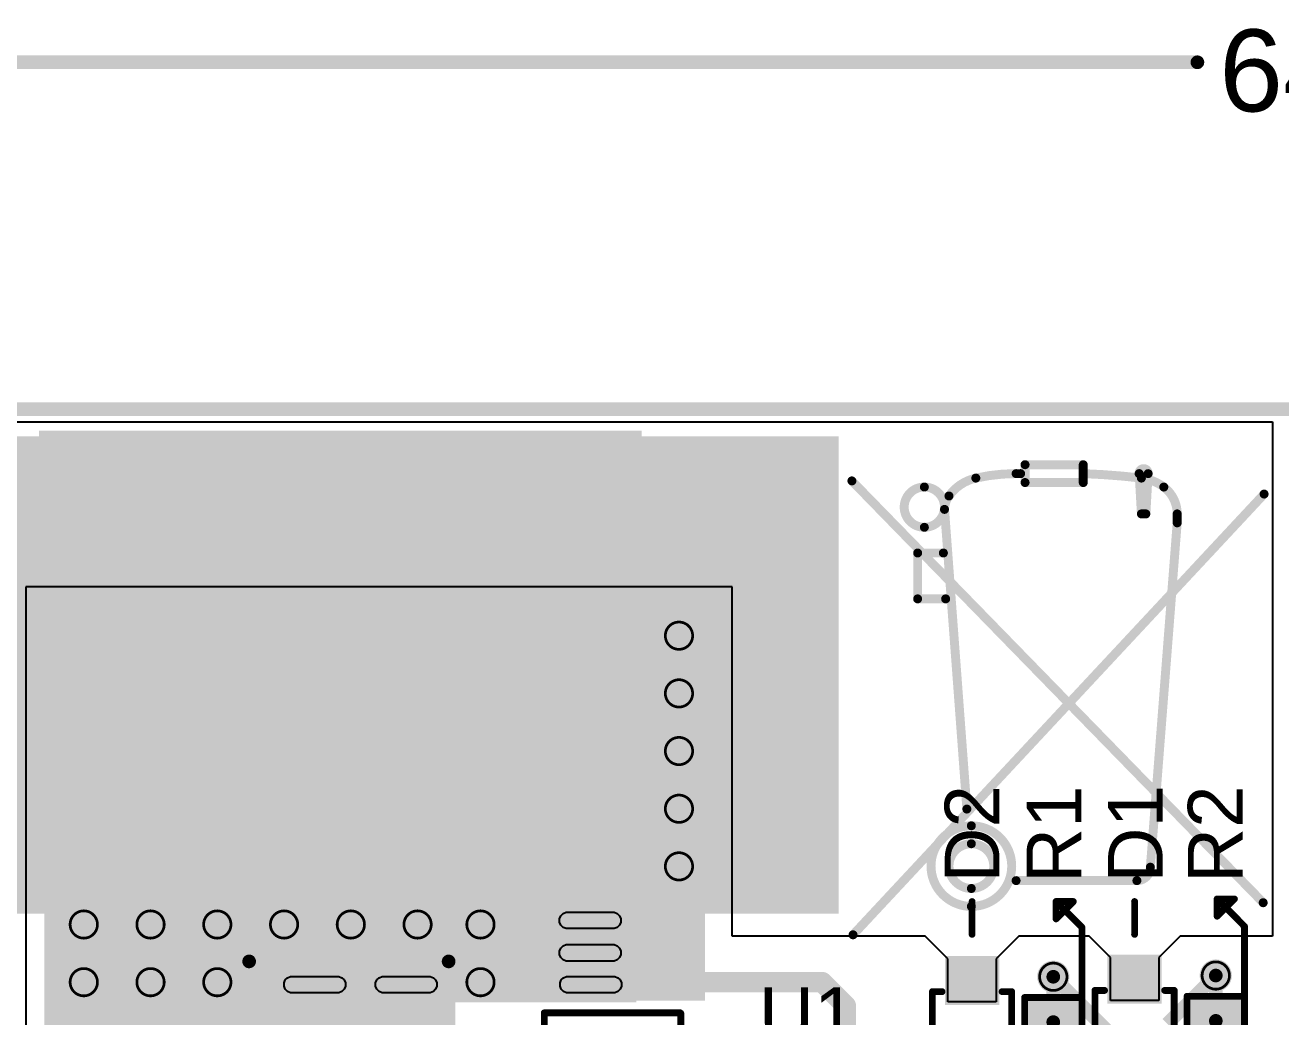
# Model space of a CAD drawing. Header units: inches. Extents: x -115 to 191, y -11 to 41.
# Drawn here: x -61.71 to -38.37, y 17.45 to 35.9 of the extents above; entities that cross this region are included whole.
import ezdxf

# ---------------------------------------------------------------- set-up
doc = ezdxf.new("R2010")
doc.units = ezdxf.units.IN
for name, color, linetype in [('Board Outline', 216, 'Continuous'), ('Bottom Layer', 5, 'Continuous'), ('Bottom Overlay', 54, 'Continuous'), ('Bottom Paste', 16, 'Continuous'), ('Bottom Solder', 6, 'Continuous'), ('Dimensions', 6, 'Continuous'), ('Drill Drawing', 1, 'Continuous'), ('Top Layer', 1, 'Continuous'), ('Top Overlay', 2, 'Continuous'), ('Top Paste', 8, 'Continuous'), ('Top Solder', 216, 'Continuous'), ('Via Holes', 16, 'Continuous')]:
    doc.layers.add(name, color=color, linetype=linetype)
doc.styles.add('Arial', font='', dxfattribs={"height": 0.2})
doc.styles.get('Arial').set_extended_font_data('Arial')

# ---------------------------------------------------------------- blocks, each defined once
blk = doc.blocks.new('RES_2512_4')
at = {"layer": 'Top Layer'}
for points in [[(-4.05, 1.7), (-2.45, 1.7), (-2.45, -1.7), (-4.05, -1.7)], [(2.45, 1.7), (4.05, 1.7), (4.05, -1.7), (2.45, -1.7)]]:
    blk.add_hatch(color=1, dxfattribs=at).paths.add_polyline_path(points)
at = {"layer": 'Top Paste'}
for points in [[(-4.05, 1.7), (-2.45, 1.7), (-2.45, -1.7), (-4.05, -1.7)], [(2.45, 1.7), (4.05, 1.7), (4.05, -1.7), (2.45, -1.7)]]:
    blk.add_hatch(color=8, dxfattribs=at).paths.add_polyline_path(points)
at = {"layer": 'Top Solder'}
for points in [[(-4.152, 1.802), (-2.348, 1.802), (-2.348, -1.802), (-4.152, -1.802)], [(2.348, 1.802), (4.152, 1.802), (4.152, -1.802), (2.348, -1.802)]]:
    blk.add_hatch(color=216, dxfattribs=at).paths.add_polyline_path(points)
at = {"layer": 'Top Overlay', "const_width": 0.254}
for points in [[(4.237, 1.854), (-4.242, 1.854)], [(-4.242, -1.854), (-4.242, 1.854)], [(4.237, -1.854), (4.237, 1.854)], [(4.237, -1.854), (-4.242, -1.854)]]:
    blk.add_lwpolyline(points, dxfattribs=at)
at = {"layer": 'Top Overlay', "const_width": 0.127}
for points in [[(-4.305, 1.854, 1), (-4.178, 1.854, 1)], [(-4.305, 1.854, 1), (-4.178, 1.854, 1)], [(4.173, 1.854, 1), (4.3, 1.854, 1)], [(4.173, 1.854, 1), (4.3, 1.854, 1)], [(-4.305, -1.854, 1), (-4.178, -1.854, 1)], [(-4.305, -1.854, 1), (-4.178, -1.854, 1)], [(4.173, -1.854, 1), (4.3, -1.854, 1)], [(4.173, -1.854, 1), (4.3, -1.854, 1)]]:
    blk.add_lwpolyline(points, format="xyb", close=True, dxfattribs=at)
blk = doc.blocks.new('R___0603_9')
at = {"layer": 'Top Layer'}
for points in [[(-0.381, 0.4445), (-0.381, -0.4445), (-1.143, -0.4445), (-1.143, 0.4445)], [(1.143, 0.4445), (1.143, -0.4445), (0.381, -0.4445), (0.381, 0.4445)]]:
    blk.add_hatch(color=1, dxfattribs=at).paths.add_polyline_path(points)
at = {"layer": 'Top Paste'}
for points in [[(-0.381, 0.4445), (-0.381, -0.4445), (-1.143, -0.4445), (-1.143, 0.4445)], [(1.143, 0.4445), (1.143, -0.4445), (0.381, -0.4445), (0.381, 0.4445)]]:
    blk.add_hatch(color=8, dxfattribs=at).paths.add_polyline_path(points)
at = {"layer": 'Top Solder'}
for points in [[(-0.2794, 0.5461), (-0.2794, -0.5461), (-1.2446, -0.5461), (-1.2446, 0.5461)], [(1.2446, 0.5461), (1.2446, -0.5461), (0.2794, -0.5461), (0.2794, 0.5461)]]:
    blk.add_hatch(color=216, dxfattribs=at).paths.add_polyline_path(points)
at = {"layer": 'Top Overlay', "const_width": 0.127}
for points in [[(-1.2192, 0.5334), (-1.2192, -0.5334)], [(-1.2192, 0.5334), (1.2192, 0.5334)], [(1.2192, 0.5334), (1.2192, -0.5334)], [(-1.2192, -0.5334), (1.2192, -0.5334)]]:
    blk.add_lwpolyline(points, dxfattribs=at)
at = {"layer": 'Top Overlay', "const_width": 0.0635}
for points in [[(-1.25095, 0.5334, 1), (-1.18745, 0.5334, 1)], [(-1.25095, 0.5334, 1), (-1.18745, 0.5334, 1)], [(1.18745, 0.5334, 1), (1.25095, 0.5334, 1)], [(1.18745, 0.5334, 1), (1.25095, 0.5334, 1)], [(-1.25095, -0.5334, 1), (-1.18745, -0.5334, 1)], [(-1.25095, -0.5334, 1), (-1.18745, -0.5334, 1)], [(1.18745, -0.5334, 1), (1.25095, -0.5334, 1)], [(1.18745, -0.5334, 1), (1.25095, -0.5334, 1)]]:
    blk.add_lwpolyline(points, format="xyb", close=True, dxfattribs=at)
blk = doc.blocks.new('R___0603_10')
at = {"layer": 'Top Layer'}
for points in [[(-0.381, 0.4445), (-0.381, -0.4445), (-1.143, -0.4445), (-1.143, 0.4445)], [(1.143, 0.4445), (1.143, -0.4445), (0.381, -0.4445), (0.381, 0.4445)]]:
    blk.add_hatch(color=1, dxfattribs=at).paths.add_polyline_path(points)
at = {"layer": 'Top Paste'}
for points in [[(-0.381, 0.4445), (-0.381, -0.4445), (-1.143, -0.4445), (-1.143, 0.4445)], [(1.143, 0.4445), (1.143, -0.4445), (0.381, -0.4445), (0.381, 0.4445)]]:
    blk.add_hatch(color=8, dxfattribs=at).paths.add_polyline_path(points)
at = {"layer": 'Top Solder'}
for points in [[(-0.2794, 0.5461), (-0.2794, -0.5461), (-1.2446, -0.5461), (-1.2446, 0.5461)], [(1.2446, 0.5461), (1.2446, -0.5461), (0.2794, -0.5461), (0.2794, 0.5461)]]:
    blk.add_hatch(color=216, dxfattribs=at).paths.add_polyline_path(points)
at = {"layer": 'Top Overlay', "const_width": 0.127}
for points in [[(-1.2192, 0.5334), (1.2192, 0.5334)], [(-1.2192, 0.5334), (-1.2192, -0.5334)], [(1.2192, 0.5334), (1.2192, -0.5334)], [(-1.2192, -0.5334), (1.2192, -0.5334)]]:
    blk.add_lwpolyline(points, dxfattribs=at)
at = {"layer": 'Top Overlay', "const_width": 0.0635}
for points in [[(-1.25095, 0.5334, 1), (-1.18745, 0.5334, 1)], [(-1.25095, 0.5334, 1), (-1.18745, 0.5334, 1)], [(1.18745, 0.5334, 1), (1.25095, 0.5334, 1)], [(1.18745, 0.5334, 1), (1.25095, 0.5334, 1)], [(-1.25095, -0.5334, 1), (-1.18745, -0.5334, 1)], [(-1.25095, -0.5334, 1), (-1.18745, -0.5334, 1)], [(1.18745, -0.5334, 1), (1.25095, -0.5334, 1)], [(1.18745, -0.5334, 1), (1.25095, -0.5334, 1)]]:
    blk.add_lwpolyline(points, format="xyb", close=True, dxfattribs=at)
blk = doc.blocks.new('18650_CELL_PAD_B_11')
at = {"layer": 'Bottom Layer'}
blk.add_hatch(color=5, dxfattribs=at).paths.add_polyline_path([(54.5, 4.25), (54.5, -4.25), (43.5, -4.25), (43.5, 4.25)])
at = {"layer": 'Bottom Paste'}
blk.add_hatch(color=16, dxfattribs=at).paths.add_polyline_path([(54.5, 4.25), (54.5, -4.25), (43.5, -4.25), (43.5, 4.25)])
at = {"layer": 'Bottom Solder'}
blk.add_hatch(color=6, dxfattribs=at).paths.add_polyline_path([(54.602, 4.352), (54.602, -4.352), (43.398, -4.352), (43.398, 4.352)])
blk = doc.blocks.new('SOD_323_14')
at = {"layer": 'Top Layer'}
for points in [[(-0.75, -0.45), (-1.55, -0.45), (-1.55, 0.45), (-0.75, 0.45)], [(1.55, -0.45), (0.75, -0.45), (0.75, 0.45), (1.55, 0.45)]]:
    blk.add_hatch(color=1, dxfattribs=at).paths.add_polyline_path(points)
at = {"layer": 'Top Overlay'}
for points in [[(-2.007, 0.483), (-0.914, 0.483), (-0.914, 0.787), (-2.007, 0.787)], [(-2.007, -0.508), (-1.575, -0.508), (-1.575, 0.508), (-2.007, 0.508)], [(-2.007, -0.787), (-0.914, -0.787), (-0.914, -0.483), (-2.007, -0.483)]]:
    blk.add_hatch(color=2, dxfattribs=at).paths.add_polyline_path(points)
at = {"layer": 'Top Paste'}
for points in [[(-0.75, -0.45), (-1.55, -0.45), (-1.55, 0.45), (-0.75, 0.45)], [(1.55, -0.45), (0.75, -0.45), (0.75, 0.45), (1.55, 0.45)]]:
    blk.add_hatch(color=8, dxfattribs=at).paths.add_polyline_path(points)
at = {"layer": 'Top Solder'}
for points in [[(-0.695, -0.505), (-1.605, -0.505), (-1.605, 0.505), (-0.695, 0.505)], [(1.605, -0.505), (0.695, -0.505), (0.695, 0.505), (1.605, 0.505)]]:
    blk.add_hatch(color=216, dxfattribs=at).paths.add_polyline_path(points)
at = {"layer": 'Top Overlay', "const_width": 0.127}
for points in [[(-0.914, 0.737), (0.94, 0.737)], [(0.94, 0.737), (0.94, 0.559)], [(-0.914, -0.737), (0.94, -0.737)], [(0.94, -0.559), (0.94, -0.737)]]:
    blk.add_lwpolyline(points, dxfattribs=at)
at = {"layer": 'Top Overlay', "const_width": 0.0635}
for points in [[(-0.946, 0.737, 1), (-0.883, 0.737, 1)], [(0.908, 0.737, 1), (0.972, 0.737, 1)], [(0.908, 0.737, 1), (0.972, 0.737, 1)], [(0.908, 0.559, 1), (0.972, 0.559, 1)], [(-0.946, -0.737, 1), (-0.883, -0.737, 1)], [(0.908, -0.559, 1), (0.972, -0.559, 1)], [(0.908, -0.737, 1), (0.972, -0.737, 1)], [(0.908, -0.737, 1), (0.972, -0.737, 1)]]:
    blk.add_lwpolyline(points, format="xyb", close=True, dxfattribs=at)
blk = doc.blocks.new('SOD_323_15')
at = {"layer": 'Top Layer'}
for points in [[(-0.75, -0.45), (-1.55, -0.45), (-1.55, 0.45), (-0.75, 0.45)], [(1.55, -0.45), (0.75, -0.45), (0.75, 0.45), (1.55, 0.45)]]:
    blk.add_hatch(color=1, dxfattribs=at).paths.add_polyline_path(points)
at = {"layer": 'Top Overlay'}
for points in [[(-2.007, 0.483), (-0.914, 0.483), (-0.914, 0.787), (-2.007, 0.787)], [(-2.007, -0.508), (-1.575, -0.508), (-1.575, 0.508), (-2.007, 0.508)], [(-2.007, -0.787), (-0.914, -0.787), (-0.914, -0.483), (-2.007, -0.483)]]:
    blk.add_hatch(color=2, dxfattribs=at).paths.add_polyline_path(points)
at = {"layer": 'Top Paste'}
for points in [[(-0.75, -0.45), (-1.55, -0.45), (-1.55, 0.45), (-0.75, 0.45)], [(1.55, -0.45), (0.75, -0.45), (0.75, 0.45), (1.55, 0.45)]]:
    blk.add_hatch(color=8, dxfattribs=at).paths.add_polyline_path(points)
at = {"layer": 'Top Solder'}
for points in [[(-0.695, -0.505), (-1.605, -0.505), (-1.605, 0.505), (-0.695, 0.505)], [(1.605, -0.505), (0.695, -0.505), (0.695, 0.505), (1.605, 0.505)]]:
    blk.add_hatch(color=216, dxfattribs=at).paths.add_polyline_path(points)
at = {"layer": 'Top Overlay', "const_width": 0.127}
for points in [[(-0.914, 0.737), (0.94, 0.737)], [(0.94, 0.737), (0.94, 0.559)], [(-0.914, -0.737), (0.94, -0.737)], [(0.94, -0.559), (0.94, -0.737)]]:
    blk.add_lwpolyline(points, dxfattribs=at)
at = {"layer": 'Top Overlay', "const_width": 0.0635}
for points in [[(-0.946, 0.737, 1), (-0.883, 0.737, 1)], [(0.908, 0.737, 1), (0.972, 0.737, 1)], [(0.908, 0.737, 1), (0.972, 0.737, 1)], [(0.908, 0.559, 1), (0.972, 0.559, 1)], [(-0.946, -0.737, 1), (-0.883, -0.737, 1)], [(0.908, -0.559, 1), (0.972, -0.559, 1)], [(0.908, -0.737, 1), (0.972, -0.737, 1)], [(0.908, -0.737, 1), (0.972, -0.737, 1)]]:
    blk.add_lwpolyline(points, format="xyb", close=True, dxfattribs=at)

msp = doc.modelspace()

# ---------------------------------------------------------------- hatches: boundary and pattern name
at = {"layer": 'Bottom Layer'}
for points in [[(-64.111, 19.372), (-46.584, 19.372), (-46.584, 28.25), (-64.111, 28.25)], [(-61.35, 17.721), (-50.35, 17.721), (-50.35, 28.25), (-61.35, 28.25)]]:
    msp.add_hatch(color=5, dxfattribs=at).paths.add_polyline_path(points)
h = msp.add_hatch(color=5, dxfattribs=at)
edge = h.paths.add_edge_path()
edge.add_arc((-49.555, 24.54), 0.3, 0, 360)
h = msp.add_hatch(color=5, dxfattribs=at)
edge = h.paths.add_edge_path()
edge.add_arc((-49.555, 23.467), 0.3, 0, 360)
h = msp.add_hatch(color=5, dxfattribs=at)
edge = h.paths.add_edge_path()
edge.add_arc((-49.555, 22.395), 0.3, 0, 360)
h = msp.add_hatch(color=5, dxfattribs=at)
edge = h.paths.add_edge_path()
edge.add_arc((-49.555, 21.322), 0.3, 0, 360)
h = msp.add_hatch(color=5, dxfattribs=at)
edge = h.paths.add_edge_path()
edge.add_arc((-49.555, 20.25), 0.3, 0, 360)
h = msp.add_hatch(color=5, dxfattribs=at)
edge = h.paths.add_edge_path()
edge.add_arc((-60.619, 19.169), 0.3, 0, 360)
h = msp.add_hatch(color=5, dxfattribs=at)
edge = h.paths.add_edge_path()
edge.add_arc((-59.378, 19.169), 0.3, 0, 360)
h = msp.add_hatch(color=5, dxfattribs=at)
edge = h.paths.add_edge_path()
edge.add_arc((-58.137, 19.169), 0.3, 0, 360)
h = msp.add_hatch(color=5, dxfattribs=at)
edge = h.paths.add_edge_path()
edge.add_arc((-56.896, 19.169), 0.3, 0, 360)
h = msp.add_hatch(color=5, dxfattribs=at)
edge = h.paths.add_edge_path()
edge.add_arc((-55.655, 19.169), 0.3, 0, 360)
h = msp.add_hatch(color=5, dxfattribs=at)
edge = h.paths.add_edge_path()
edge.add_arc((-54.414, 19.169), 0.3, 0, 360)
h = msp.add_hatch(color=5, dxfattribs=at)
edge = h.paths.add_edge_path()
edge.add_arc((-53.245, 19.169), 0.3, 0, 360)
h = msp.add_hatch(color=5, dxfattribs=at)
edge = h.paths.add_edge_path()
edge.add_arc((-42.597, 18.197), 0.3, 0, 360)
h = msp.add_hatch(color=5, dxfattribs=at)
edge = h.paths.add_edge_path()
edge.add_arc((-39.577, 18.22), 0.3, 0, 360)
h = msp.add_hatch(color=5, dxfattribs=at)
edge = h.paths.add_edge_path()
edge.add_arc((-60.619, 18.096), 0.3, 0, 360)
h = msp.add_hatch(color=5, dxfattribs=at)
edge = h.paths.add_edge_path()
edge.add_arc((-59.378, 18.096), 0.3, 0, 360)
h = msp.add_hatch(color=5, dxfattribs=at)
edge = h.paths.add_edge_path()
edge.add_arc((-58.137, 18.096), 0.3, 0, 360)
h = msp.add_hatch(color=5, dxfattribs=at)
edge = h.paths.add_edge_path()
edge.add_arc((-53.245, 18.096), 0.3, 0, 360)
at = {"layer": 'Top Layer'}
for points in [[(-61.35, 17.755), (-49.073, 17.755), (-49.073, 25.095), (-61.35, 25.095)], [(-61.35, 16.691), (-53.991, 16.691), (-53.991, 21.277), (-61.35, 21.277)]]:
    msp.add_hatch(color=1, dxfattribs=at).paths.add_polyline_path(points)
h = msp.add_hatch(color=1, dxfattribs=at)
edge = h.paths.add_edge_path()
edge.add_arc((-49.555, 24.54), 0.3, 0, 360)
h = msp.add_hatch(color=1, dxfattribs=at)
edge = h.paths.add_edge_path()
edge.add_arc((-49.555, 23.467), 0.3, 0, 360)
h = msp.add_hatch(color=1, dxfattribs=at)
edge = h.paths.add_edge_path()
edge.add_arc((-49.555, 22.395), 0.3, 0, 360)
h = msp.add_hatch(color=1, dxfattribs=at)
edge = h.paths.add_edge_path()
edge.add_arc((-49.555, 21.322), 0.3, 0, 360)
h = msp.add_hatch(color=1, dxfattribs=at)
edge = h.paths.add_edge_path()
edge.add_arc((-49.555, 20.25), 0.3, 0, 360)
h = msp.add_hatch(color=1, dxfattribs=at)
edge = h.paths.add_edge_path()
edge.add_arc((-60.619, 19.169), 0.3, 0, 360)
h = msp.add_hatch(color=1, dxfattribs=at)
edge = h.paths.add_edge_path()
edge.add_arc((-59.378, 19.169), 0.3, 0, 360)
h = msp.add_hatch(color=1, dxfattribs=at)
edge = h.paths.add_edge_path()
edge.add_arc((-58.137, 19.169), 0.3, 0, 360)
h = msp.add_hatch(color=1, dxfattribs=at)
edge = h.paths.add_edge_path()
edge.add_arc((-56.896, 19.169), 0.3, 0, 360)
h = msp.add_hatch(color=1, dxfattribs=at)
edge = h.paths.add_edge_path()
edge.add_arc((-55.655, 19.169), 0.3, 0, 360)
h = msp.add_hatch(color=1, dxfattribs=at)
edge = h.paths.add_edge_path()
edge.add_arc((-54.414, 19.169), 0.3, 0, 360)
h = msp.add_hatch(color=1, dxfattribs=at)
edge = h.paths.add_edge_path()
edge.add_arc((-53.245, 19.169), 0.3, 0, 360)
h = msp.add_hatch(color=1, dxfattribs=at)
edge = h.paths.add_edge_path()
edge.add_arc((-42.597, 18.197), 0.3, 0, 360)
h = msp.add_hatch(color=1, dxfattribs=at)
edge = h.paths.add_edge_path()
edge.add_arc((-39.577, 18.22), 0.3, 0, 360)
h = msp.add_hatch(color=1, dxfattribs=at)
edge = h.paths.add_edge_path()
edge.add_arc((-60.619, 18.096), 0.3, 0, 360)
h = msp.add_hatch(color=1, dxfattribs=at)
edge = h.paths.add_edge_path()
edge.add_arc((-59.378, 18.096), 0.3, 0, 360)
h = msp.add_hatch(color=1, dxfattribs=at)
edge = h.paths.add_edge_path()
edge.add_arc((-58.137, 18.096), 0.3, 0, 360)
h = msp.add_hatch(color=1, dxfattribs=at)
edge = h.paths.add_edge_path()
edge.add_arc((-53.245, 18.096), 0.3, 0, 360)
at = {"layer": 'Via Holes'}
h = msp.add_hatch(color=7, dxfattribs=at)
edge = h.paths.add_edge_path()
edge.add_arc((-49.555, 24.54), 0.15, 0, 360)
h = msp.add_hatch(color=7, dxfattribs=at)
edge = h.paths.add_edge_path()
edge.add_arc((-49.555, 23.467), 0.15, 0, 360)
h = msp.add_hatch(color=7, dxfattribs=at)
edge = h.paths.add_edge_path()
edge.add_arc((-49.555, 22.395), 0.15, 0, 360)
h = msp.add_hatch(color=7, dxfattribs=at)
edge = h.paths.add_edge_path()
edge.add_arc((-49.555, 21.322), 0.15, 0, 360)
h = msp.add_hatch(color=7, dxfattribs=at)
edge = h.paths.add_edge_path()
edge.add_arc((-49.555, 20.25), 0.15, 0, 360)
h = msp.add_hatch(color=7, dxfattribs=at)
edge = h.paths.add_edge_path()
edge.add_arc((-60.619, 19.169), 0.15, 0, 360)
h = msp.add_hatch(color=7, dxfattribs=at)
edge = h.paths.add_edge_path()
edge.add_arc((-59.378, 19.169), 0.15, 0, 360)
h = msp.add_hatch(color=7, dxfattribs=at)
edge = h.paths.add_edge_path()
edge.add_arc((-58.137, 19.169), 0.15, 0, 360)
h = msp.add_hatch(color=7, dxfattribs=at)
edge = h.paths.add_edge_path()
edge.add_arc((-56.896, 19.169), 0.15, 0, 360)
h = msp.add_hatch(color=7, dxfattribs=at)
edge = h.paths.add_edge_path()
edge.add_arc((-55.655, 19.169), 0.15, 0, 360)
h = msp.add_hatch(color=7, dxfattribs=at)
edge = h.paths.add_edge_path()
edge.add_arc((-54.414, 19.169), 0.15, 0, 360)
h = msp.add_hatch(color=7, dxfattribs=at)
edge = h.paths.add_edge_path()
edge.add_arc((-53.245, 19.169), 0.15, 0, 360)
h = msp.add_hatch(color=7, dxfattribs=at)
edge = h.paths.add_edge_path()
edge.add_arc((-60.619, 18.096), 0.15, 0, 360)
h = msp.add_hatch(color=7, dxfattribs=at)
edge = h.paths.add_edge_path()
edge.add_arc((-59.378, 18.096), 0.15, 0, 360)
h = msp.add_hatch(color=7, dxfattribs=at)
edge = h.paths.add_edge_path()
edge.add_arc((-58.137, 18.096), 0.15, 0, 360)
h = msp.add_hatch(color=7, dxfattribs=at)
edge = h.paths.add_edge_path()
edge.add_arc((-53.245, 18.096), 0.15, 0, 360)
h = msp.add_hatch(color=7, dxfattribs=at)
edge = h.paths.add_edge_path()
edge.add_arc((-42.597, 18.197), 0.15, 0, 360)
h = msp.add_hatch(color=7, dxfattribs=at)
edge = h.paths.add_edge_path()
edge.add_arc((-39.577, 18.22), 0.15, 0, 360)

# ---------------------------------------------------------------- linework, layer by layer
at = {"layer": 'Board Outline', "const_width": 0.254}
msp.add_lwpolyline([(-63.75, 28.75), (-0.75, 28.75)], dxfattribs=at)
at = {"layer": 'Bottom Layer'}
for points, const_width in [([(-55.85, 22.986), (-55.311, 22.986)], 0.381), ([(-52.266, 19.402), (-52.266, 19.941)], 0.381), ([(-54.414, 19.169), (-54.277, 19.306)], 0.381), ([(-52.266, 19.402), (-52.033, 19.169)], 0.381), ([(-53.245, 18.096), (-46.893, 18.096)], 0.381), ([(-46.893, 18.096), (-46.454, 17.657)], 0.381), ([(-42.597, 18.197), (-40.959, 16.559)], 0.254), ([(-40.477, 17.32), (-39.577, 18.22)], 0.254), ([(-46.454, 12.576), (-46.454, 17.657)], 0.381)]:
    msp.add_lwpolyline(points, dxfattribs=dict(at, const_width=const_width))
for points, const_width in [([(-55.945, 22.986, 1), (-55.755, 22.986, 1)], 0.191), ([(-55.406, 22.986, 1), (-55.216, 22.986, 1)], 0.191), ([(-52.361, 19.941, 1), (-52.171, 19.941, 1)], 0.191), ([(-54.372, 19.306, 1), (-54.182, 19.306, 1)], 0.191), ([(-52.361, 19.402, 1), (-52.171, 19.402, 1)], 0.191), ([(-52.361, 19.402, 1), (-52.171, 19.402, 1)], 0.191), ([(-54.509, 19.169, 1), (-54.319, 19.169, 1)], 0.191), ([(-52.128, 19.169, 1), (-51.938, 19.169, 1)], 0.191), ([(-53.341, 18.096, 1), (-53.15, 18.096, 1)], 0.191), ([(-46.989, 18.096, 1), (-46.798, 18.096, 1)], 0.191), ([(-46.989, 18.096, 1), (-46.798, 18.096, 1)], 0.191), ([(-42.661, 18.197, 1), (-42.534, 18.197, 1)], 0.127), ([(-39.64, 18.22, 1), (-39.513, 18.22, 1)], 0.127), ([(-46.549, 17.657, 1), (-46.359, 17.657, 1)], 0.191), ([(-46.549, 17.657, 1), (-46.359, 17.657, 1)], 0.191)]:
    msp.add_lwpolyline(points, format="xyb", close=True, dxfattribs=dict(at, const_width=const_width))
at = {"layer": 'Bottom Overlay', "const_width": 0.166}
for points in [[(-43.122, 27.72), (-42.041, 27.72)], [(-43.122, 27.388), (-43.122, 27.72)], [(-42.041, 27.554), (-42.041, 27.72)], [(-43.288, 27.554), (-43.205, 27.554)], [(-42.041, 27.388), (-42.041, 27.554)], [(-41.001, 27.554), (-40.959, 26.805)], [(-40.876, 26.805), (-40.835, 27.554)], [(-46.341, 27.419), (-38.695, 19.574)], [(-43.122, 27.388), (-42.041, 27.388)], [(-46.32, 18.977), (-38.678, 27.174)], [(-44.619, 26.889), (-44.203, 21.316)], [(-40.959, 26.805), (-40.876, 26.805)], [(-40.294, 26.639), (-40.294, 26.805)], [(-40.793, 20.234), (-40.294, 26.639)], [(-45.118, 25.225), (-45.118, 26.078)], [(-45.118, 26.078), (-44.64, 26.078)], [(-45.118, 25.225), (-44.598, 25.225)], [(-43.288, 19.985), (-41.043, 19.985)]]:
    msp.add_lwpolyline(points, dxfattribs=at)
at = {"layer": 'Bottom Overlay'}
for points, const_width in [([(-43.164, 27.72, 1), (-43.08, 27.72, 1)], 0.0832), ([(-43.164, 27.72, 1), (-43.08, 27.72, 1)], 0.0832), ([(-43.143, 27.762, 1), (-43.101, 27.762, 1)], 0.0416), ([(-42.082, 27.72, 1), (-41.999, 27.72, 1)], 0.0832), ([(-42.082, 27.72, 1), (-41.999, 27.72, 1)], 0.0832), ([(-42.061, 27.762, 1), (-42.02, 27.762, 1)], 0.0416), ([(-44.079, 27.471, 1), (-43.995, 27.471, 1)], 0.0832), ([(-44.079, 27.471, 1), (-43.995, 27.471, 1)], 0.0832), ([(-44.067, 27.511, 1), (-44.025, 27.511, 1)], 0.0416), ([(-44.067, 27.511, 1), (-44.025, 27.511, 1)], 0.0416), ([(-43.33, 27.554, 1), (-43.247, 27.554, 1)], 0.0832), ([(-43.33, 27.554, 1), (-43.247, 27.554, 1)], 0.0832), ([(-43.309, 27.596, 1), (-43.268, 27.596, 1)], 0.0416), ([(-43.309, 27.596, 1), (-43.268, 27.596, 1)], 0.0416), ([(-43.309, 27.512, 1), (-43.268, 27.512, 1)], 0.0416), ([(-43.309, 27.512, 1), (-43.268, 27.512, 1)], 0.0416), ([(-43.247, 27.554, 1), (-43.164, 27.554, 1)], 0.0832), ([(-43.226, 27.596, 1), (-43.184, 27.596, 1)], 0.0416), ([(-43.226, 27.512, 1), (-43.184, 27.512, 1)], 0.0416), ([(-43.184, 27.72, 1), (-43.143, 27.72, 1)], 0.0416), ([(-43.143, 27.679, 1), (-43.101, 27.679, 1)], 0.0416), ([(-43.101, 27.72, 1), (-43.06, 27.72, 1)], 0.0416), ([(-42.103, 27.72, 1), (-42.061, 27.72, 1)], 0.0416), ([(-42.082, 27.554, 1), (-41.999, 27.554, 1)], 0.0832), ([(-42.082, 27.554, 1), (-41.999, 27.554, 1)], 0.0832), ([(-42.082, 27.554, 1), (-41.999, 27.554, 1)], 0.0832), ([(-42.103, 27.554, 1), (-42.061, 27.554, 1)], 0.0416), ([(-42.103, 27.554, 1), (-42.061, 27.554, 1)], 0.0416), ([(-42.063, 27.512, 1), (-42.021, 27.512, 1)], 0.0416), ([(-42.061, 27.679, 1), (-42.02, 27.679, 1)], 0.0416), ([(-42.06, 27.596, 1), (-42.018, 27.596, 1)], 0.0416), ([(-42.02, 27.72, 1), (-41.978, 27.72, 1)], 0.0416), ([(-42.02, 27.554, 1), (-41.978, 27.554, 1)], 0.0416), ([(-42.02, 27.554, 1), (-41.978, 27.554, 1)], 0.0416), ([(-41.043, 27.554, 1), (-40.959, 27.554, 1)], 0.0832), ([(-41.043, 27.554, 1), (-40.959, 27.554, 1)], 0.0832), ([(-41.063, 27.552, 1), (-41.022, 27.552, 1)], 0.0416), ([(-41.063, 27.549, 1), (-41.021, 27.549, 1)], 0.0416), ([(-41.001, 27.471, 1), (-40.918, 27.471, 1)], 0.0832), ([(-41.001, 27.471, 1), (-40.918, 27.471, 1)], 0.0832), ([(-40.98, 27.559, 1), (-40.939, 27.559, 1)], 0.0416), ([(-40.98, 27.556, 1), (-40.939, 27.556, 1)], 0.0416), ([(-40.975, 27.512, 1), (-40.934, 27.512, 1)], 0.0416), ([(-40.975, 27.512, 1), (-40.934, 27.512, 1)], 0.0416), ([(-40.876, 27.554, 1), (-40.793, 27.554, 1)], 0.0832), ([(-40.876, 27.554, 1), (-40.793, 27.554, 1)], 0.0832), ([(-40.897, 27.559, 1), (-40.855, 27.559, 1)], 0.0416), ([(-40.897, 27.556, 1), (-40.855, 27.556, 1)], 0.0416), ([(-40.814, 27.552, 1), (-40.772, 27.552, 1)], 0.0416), ([(-40.814, 27.549, 1), (-40.773, 27.549, 1)], 0.0416), ([(-46.382, 27.419, 1), (-46.299, 27.419, 1)], 0.0832), ([(-45.035, 27.305, 1), (-44.952, 27.305, 1)], 0.0832), ([(-45.035, 27.305, 1), (-44.952, 27.305, 1)], 0.0832), ([(-44.049, 27.43, 1), (-44.007, 27.43, 1)], 0.0416), ([(-44.049, 27.43, 1), (-44.007, 27.43, 1)], 0.0416), ([(-43.164, 27.388, 1), (-43.08, 27.388, 1)], 0.0832), ([(-43.164, 27.388, 1), (-43.08, 27.388, 1)], 0.0832), ([(-43.184, 27.388, 1), (-43.143, 27.388, 1)], 0.0416), ([(-43.143, 27.429, 1), (-43.101, 27.429, 1)], 0.0416), ([(-43.143, 27.346, 1), (-43.101, 27.346, 1)], 0.0416), ([(-43.101, 27.388, 1), (-43.06, 27.388, 1)], 0.0416), ([(-42.082, 27.388, 1), (-41.999, 27.388, 1)], 0.0832), ([(-42.082, 27.388, 1), (-41.999, 27.388, 1)], 0.0832), ([(-42.103, 27.388, 1), (-42.061, 27.388, 1)], 0.0416), ([(-42.061, 27.429, 1), (-42.02, 27.429, 1)], 0.0416), ([(-42.061, 27.346, 1), (-42.02, 27.346, 1)], 0.0416), ([(-42.02, 27.388, 1), (-41.978, 27.388, 1)], 0.0416), ([(-40.985, 27.43, 1), (-40.943, 27.43, 1)], 0.0416), ([(-40.985, 27.43, 1), (-40.943, 27.43, 1)], 0.0416), ([(-40.585, 27.305, 1), (-40.502, 27.305, 1)], 0.0832), ([(-40.585, 27.305, 1), (-40.502, 27.305, 1)], 0.0832), ([(-40.589, 27.271, 1), (-40.548, 27.271, 1)], 0.0416), ([(-40.589, 27.271, 1), (-40.548, 27.271, 1)], 0.0416), ([(-40.539, 27.338, 1), (-40.498, 27.338, 1)], 0.0416), ([(-40.539, 27.338, 1), (-40.498, 27.338, 1)], 0.0416), ([(-44.578, 27.138, 1), (-44.494, 27.138, 1)], 0.0832), ([(-44.578, 27.138, 1), (-44.494, 27.138, 1)], 0.0832), ([(-44.591, 27.162, 1), (-44.549, 27.162, 1)], 0.0416), ([(-44.591, 27.162, 1), (-44.549, 27.162, 1)], 0.0416), ([(-44.523, 27.114, 1), (-44.481, 27.114, 1)], 0.0416), ([(-44.523, 27.114, 1), (-44.481, 27.114, 1)], 0.0416), ([(-38.72, 27.174, 1), (-38.637, 27.174, 1)], 0.0832), ([(-44.661, 26.889, 1), (-44.578, 26.889, 1)], 0.0832), ([(-44.661, 26.889, 1), (-44.578, 26.889, 1)], 0.0832), ([(-44.682, 26.89, 1), (-44.64, 26.89, 1)], 0.0416), ([(-44.682, 26.886, 1), (-44.64, 26.886, 1)], 0.0416), ([(-44.599, 26.892, 1), (-44.557, 26.892, 1)], 0.0416), ([(-44.598, 26.888, 1), (-44.557, 26.888, 1)], 0.0416), ([(-41.001, 26.805, 1), (-40.918, 26.805, 1)], 0.0832), ([(-41.001, 26.805, 1), (-40.918, 26.805, 1)], 0.0832), ([(-41.022, 26.803, 1), (-40.98, 26.803, 1)], 0.0416), ([(-40.98, 26.847, 1), (-40.939, 26.847, 1)], 0.0416), ([(-40.918, 26.805, 1), (-40.835, 26.805, 1)], 0.0832), ([(-40.918, 26.805, 1), (-40.835, 26.805, 1)], 0.0832), ([(-40.938, 26.808, 1), (-40.897, 26.808, 1)], 0.0416), ([(-40.939, 26.808, 1), (-40.897, 26.808, 1)], 0.0416), ([(-40.897, 26.847, 1), (-40.855, 26.847, 1)], 0.0416), ([(-40.855, 26.803, 1), (-40.814, 26.803, 1)], 0.0416), ([(-40.336, 26.805, 1), (-40.252, 26.805, 1)], 0.0832), ([(-40.336, 26.805, 1), (-40.252, 26.805, 1)], 0.0832), ([(-40.356, 26.805, 1), (-40.315, 26.805, 1)], 0.0416), ([(-40.356, 26.805, 1), (-40.315, 26.805, 1)], 0.0416), ([(-40.273, 26.805, 1), (-40.232, 26.805, 1)], 0.0416), ([(-40.273, 26.805, 1), (-40.232, 26.805, 1)], 0.0416), ([(-45.035, 26.556, 1), (-44.952, 26.556, 1)], 0.0832), ([(-45.035, 26.556, 1), (-44.952, 26.556, 1)], 0.0832), ([(-40.98, 26.764, 1), (-40.939, 26.764, 1)], 0.0416), ([(-40.897, 26.764, 1), (-40.855, 26.764, 1)], 0.0416), ([(-40.336, 26.639, 1), (-40.252, 26.639, 1)], 0.0832), ([(-40.336, 26.639, 1), (-40.252, 26.639, 1)], 0.0832), ([(-40.356, 26.642, 1), (-40.315, 26.642, 1)], 0.0416), ([(-40.356, 26.639, 1), (-40.315, 26.639, 1)], 0.0416), ([(-40.273, 26.639, 1), (-40.232, 26.639, 1)], 0.0416), ([(-40.273, 26.636, 1), (-40.232, 26.636, 1)], 0.0416), ([(-45.16, 26.078, 1), (-45.077, 26.078, 1)], 0.0832), ([(-45.16, 26.078, 1), (-45.077, 26.078, 1)], 0.0832), ([(-45.139, 26.119, 1), (-45.097, 26.119, 1)], 0.0416), ([(-44.682, 26.078, 1), (-44.598, 26.078, 1)], 0.0832), ([(-44.661, 26.119, 1), (-44.619, 26.119, 1)], 0.0416), ([(-45.181, 26.078, 1), (-45.139, 26.078, 1)], 0.0416), ([(-45.139, 26.036, 1), (-45.097, 26.036, 1)], 0.0416), ([(-45.097, 26.078, 1), (-45.056, 26.078, 1)], 0.0416), ([(-44.661, 26.036, 1), (-44.619, 26.036, 1)], 0.0416), ([(-45.16, 25.225, 1), (-45.077, 25.225, 1)], 0.0832), ([(-45.16, 25.225, 1), (-45.077, 25.225, 1)], 0.0832), ([(-45.181, 25.225, 1), (-45.139, 25.225, 1)], 0.0416), ([(-45.139, 25.267, 1), (-45.097, 25.267, 1)], 0.0416), ([(-45.139, 25.183, 1), (-45.097, 25.183, 1)], 0.0416), ([(-45.097, 25.225, 1), (-45.056, 25.225, 1)], 0.0416), ([(-44.64, 25.225, 1), (-44.557, 25.225, 1)], 0.0832), ([(-44.619, 25.267, 1), (-44.578, 25.267, 1)], 0.0416), ([(-44.619, 25.183, 1), (-44.578, 25.183, 1)], 0.0416), ([(-44.245, 21.316, 1), (-44.162, 21.316, 1)], 0.0832), ([(-44.266, 21.313, 1), (-44.224, 21.313, 1)], 0.0416), ([(-44.183, 21.319, 1), (-44.141, 21.319, 1)], 0.0416), ([(-44.162, 21.005, 1), (-44.079, 21.005, 1)], 0.0832), ([(-44.162, 21.005, 1), (-44.079, 21.005, 1)], 0.0832), ([(-44.162, 20.671, 1), (-44.079, 20.671, 1)], 0.0832), ([(-44.162, 20.671, 1), (-44.079, 20.671, 1)], 0.0832), ([(-40.835, 20.234, 1), (-40.751, 20.234, 1)], 0.0832), ([(-40.835, 20.234, 1), (-40.751, 20.234, 1)], 0.0832), ([(-40.855, 20.238, 1), (-40.814, 20.238, 1)], 0.0416), ([(-40.855, 20.234, 1), (-40.814, 20.234, 1)], 0.0416), ([(-40.772, 20.234, 1), (-40.731, 20.234, 1)], 0.0416), ([(-40.772, 20.231, 1), (-40.731, 20.231, 1)], 0.0416), ([(-44.162, 19.839, 1), (-44.079, 19.839, 1)], 0.0832), ([(-44.162, 19.839, 1), (-44.079, 19.839, 1)], 0.0832), ([(-43.33, 19.985, 1), (-43.247, 19.985, 1)], 0.0832), ([(-43.309, 20.026, 1), (-43.268, 20.026, 1)], 0.0416), ([(-43.309, 19.943, 1), (-43.268, 19.943, 1)], 0.0416), ([(-41.084, 19.985, 1), (-41.001, 19.985, 1)], 0.0832), ([(-41.084, 19.985, 1), (-41.001, 19.985, 1)], 0.0832), ([(-41.063, 20.026, 1), (-41.022, 20.026, 1)], 0.0416), ([(-41.063, 20.026, 1), (-41.022, 20.026, 1)], 0.0416), ([(-41.063, 19.943, 1), (-41.022, 19.943, 1)], 0.0416), ([(-41.063, 19.943, 1), (-41.022, 19.943, 1)], 0.0416), ([(-38.737, 19.574, 1), (-38.654, 19.574, 1)], 0.0832), ([(-44.162, 19.505, 1), (-44.079, 19.505, 1)], 0.0832), ([(-44.162, 19.505, 1), (-44.079, 19.505, 1)], 0.0832), ([(-46.362, 18.977, 1), (-46.278, 18.977, 1)], 0.0832)]:
    msp.add_lwpolyline(points, format="xyb", close=True, dxfattribs=dict(at, const_width=const_width))
for points, const_width in [([(-43.164, 27.72, -1), (-43.08, 27.72)], 0.0832), ([(-43.122, 27.679, -1), (-43.122, 27.762)], 0.0832), ([(-42.082, 27.72, -1), (-41.999, 27.72)], 0.0832), ([(-42.041, 27.762, -1), (-42.041, 27.679)], 0.0832), ([(-44.536, 27.138, -0.1854), (-44.037, 27.471)], 0.166), ([(-44.037, 27.471, -0.0554), (-43.288, 27.554)], 0.166), ([(-44.028, 27.43, -1), (-44.046, 27.511)], 0.0832), ([(-44.046, 27.511, -1), (-44.028, 27.43)], 0.0832), ([(-43.288, 27.512, -1), (-43.288, 27.596)], 0.0832), ([(-43.288, 27.596, -1), (-43.288, 27.512)], 0.0832), ([(-43.205, 27.596, -1), (-43.205, 27.512)], 0.0832), ([(-42.042, 27.512, -1), (-42.039, 27.596)], 0.0832), ([(-42.082, 27.554, -1), (-41.999, 27.554)], 0.0832), ([(-42.041, 27.554, -0.0204), (-40.959, 27.471)], 0.166), ([(-41.999, 27.554, -1), (-42.082, 27.554)], 0.0832), ([(-41.001, 27.554, -1.1167), (-40.835, 27.554)], 0.166), ([(-41.042, 27.552, -1), (-40.959, 27.556)], 0.0832), ([(-40.96, 27.559, -1), (-41.042, 27.549)], 0.0832), ([(-40.964, 27.43, -1), (-40.954, 27.512)], 0.0832), ([(-40.959, 27.471, -0.1323), (-40.543, 27.305)], 0.166), ([(-40.954, 27.512, -1), (-40.964, 27.43)], 0.0832), ([(-40.876, 27.556, -1), (-40.793, 27.552)], 0.0832), ([(-40.793, 27.549, -1), (-40.876, 27.559)], 0.0832), ([(-44.994, 26.556, -1), (-44.994, 27.305)], 0.166), ([(-44.994, 27.305, -1), (-44.994, 26.556)], 0.166), ([(-43.122, 27.346, -1), (-43.122, 27.429)], 0.0832), ([(-43.08, 27.388, -1), (-43.164, 27.388)], 0.0832), ([(-41.999, 27.388, -1), (-42.082, 27.388)], 0.0832), ([(-42.041, 27.429, -1), (-42.041, 27.346)], 0.0832), ([(-40.568, 27.271, -1), (-40.518, 27.338)], 0.0832), ([(-40.543, 27.305, -0.236), (-40.294, 26.805)], 0.166), ([(-40.518, 27.338, -1), (-40.568, 27.271)], 0.0832), ([(-44.619, 26.889, -0.1483), (-44.536, 27.138)], 0.166), ([(-44.502, 27.114, -1), (-44.57, 27.162)], 0.0832), ([(-44.57, 27.162, -1), (-44.502, 27.114)], 0.0832), ([(-44.661, 26.886, -1), (-44.578, 26.892)], 0.0832), ([(-44.578, 26.888, -1), (-44.661, 26.89)], 0.0832), ([(-40.959, 26.764, -1), (-40.959, 26.847)], 0.0832), ([(-40.918, 26.808, -1), (-41.001, 26.803)], 0.0832), ([(-40.835, 26.803, -1), (-40.918, 26.808)], 0.0832), ([(-40.876, 26.847, -1), (-40.876, 26.764)], 0.0832), ([(-40.336, 26.805, -1), (-40.252, 26.805)], 0.0832), ([(-40.252, 26.805, -1), (-40.336, 26.805)], 0.0832), ([(-40.335, 26.642, -1), (-40.252, 26.636)], 0.0832), ([(-40.252, 26.639, -1), (-40.336, 26.639)], 0.0832), ([(-45.16, 26.078, -1), (-45.077, 26.078)], 0.0832), ([(-45.118, 26.036, -1), (-45.118, 26.119)], 0.0832), ([(-44.64, 26.119, -1), (-44.64, 26.036)], 0.0832), ([(-45.118, 25.183, -1), (-45.118, 25.267)], 0.0832), ([(-45.077, 25.225, -1), (-45.16, 25.225)], 0.0832), ([(-44.598, 25.267, -1), (-44.598, 25.183)], 0.0832), ([(-44.162, 21.319, -1), (-44.245, 21.313)], 0.0832), ([(-44.12, 19.505, -1), (-44.12, 21.005)], 0.166), ([(-44.12, 21.005, -1), (-44.12, 19.505)], 0.166), ([(-44.12, 19.839, -1), (-44.12, 20.671)], 0.166), ([(-44.12, 20.671, -1), (-44.12, 19.839)], 0.166), ([(-40.793, 20.234, -0.4141), (-41.043, 19.985)], 0.166), ([(-40.835, 20.234, -1), (-40.751, 20.234)], 0.0832), ([(-40.752, 20.231, -1), (-40.835, 20.238)], 0.0832), ([(-43.288, 19.943, -1), (-43.288, 20.026)], 0.0832), ([(-41.043, 19.943, -1), (-41.043, 20.026)], 0.0832), ([(-41.043, 20.026, -1), (-41.043, 19.943)], 0.0832)]:
    msp.add_lwpolyline(points, format="xyb", dxfattribs=dict(at, const_width=const_width))
at = {"layer": 'Bottom Solder'}
for p, q in [((-51.71, 19.374), (-51.654, 19.397)), ((-51.654, 19.397), (-50.759, 19.397)), ((-50.759, 19.397), (-50.703, 19.374)), ((-51.776, 19.275), (-51.753, 19.331)), ((-51.776, 19.245), (-51.776, 19.275)), ((-51.776, 19.215), (-51.776, 19.245)), ((-51.753, 19.159), (-51.776, 19.215)), ((-51.753, 19.331), (-51.71, 19.374)), ((-51.71, 19.116), (-51.753, 19.159)), ((-50.703, 19.374), (-50.66, 19.331)), ((-50.66, 19.159), (-50.703, 19.116)), ((-50.66, 19.331), (-50.637, 19.275)), ((-50.637, 19.215), (-50.66, 19.159)), ((-50.637, 19.275), (-50.637, 19.245)), ((-50.637, 19.245), (-50.637, 19.215)), ((-51.654, 19.093), (-51.71, 19.116)), ((-50.759, 19.093), (-51.654, 19.093)), ((-50.703, 19.116), (-50.759, 19.093)), ((-51.776, 18.672), (-51.753, 18.728)), ((-51.753, 18.728), (-51.71, 18.77)), ((-51.71, 18.77), (-51.654, 18.794)), ((-51.654, 18.794), (-50.759, 18.794)), ((-50.759, 18.794), (-50.703, 18.77)), ((-50.703, 18.77), (-50.66, 18.728)), ((-50.66, 18.728), (-50.637, 18.672)), ((-51.776, 18.641), (-51.776, 18.672)), ((-51.776, 18.611), (-51.776, 18.641)), ((-51.753, 18.555), (-51.776, 18.611)), ((-51.71, 18.512), (-51.753, 18.555)), ((-51.654, 18.489), (-51.71, 18.512)), ((-50.759, 18.489), (-51.654, 18.489)), ((-50.703, 18.512), (-50.759, 18.489)), ((-50.66, 18.555), (-50.703, 18.512)), ((-50.637, 18.611), (-50.66, 18.555)), ((-50.637, 18.672), (-50.637, 18.641)), ((-50.637, 18.641), (-50.637, 18.611)), ((-56.896, 18.082), (-56.873, 18.138)), ((-56.896, 18.051), (-56.896, 18.082)), ((-56.896, 18.021), (-56.896, 18.051)), ((-56.873, 17.965), (-56.896, 18.021)), ((-56.873, 18.138), (-56.83, 18.18)), ((-56.83, 18.18), (-56.774, 18.204)), ((-56.774, 18.204), (-55.878, 18.204)), ((-55.878, 18.204), (-55.822, 18.18)), ((-55.822, 18.18), (-55.779, 18.138)), ((-55.779, 18.138), (-55.756, 18.082)), ((-55.756, 18.021), (-55.779, 17.965)), ((-55.756, 18.082), (-55.756, 18.051)), ((-55.756, 18.051), (-55.756, 18.021)), ((-55.194, 18.082), (-55.171, 18.138)), ((-55.194, 18.051), (-55.194, 18.082)), ((-55.194, 18.021), (-55.194, 18.051)), ((-55.171, 17.965), (-55.194, 18.021)), ((-55.171, 18.138), (-55.128, 18.18)), ((-55.128, 18.18), (-55.072, 18.204)), ((-55.072, 18.204), (-54.177, 18.204)), ((-54.177, 18.204), (-54.12, 18.18)), ((-54.12, 18.18), (-54.078, 18.138)), ((-54.078, 18.138), (-54.054, 18.082)), ((-54.054, 18.021), (-54.078, 17.965)), ((-54.054, 18.082), (-54.054, 18.051)), ((-54.054, 18.051), (-54.054, 18.021)), ((-51.765, 18.082), (-51.742, 18.138)), ((-51.765, 18.051), (-51.765, 18.082)), ((-51.765, 18.021), (-51.765, 18.051)), ((-51.742, 17.965), (-51.765, 18.021)), ((-51.742, 18.138), (-51.699, 18.18)), ((-51.699, 18.18), (-51.643, 18.204)), ((-51.643, 18.204), (-50.748, 18.204)), ((-50.748, 18.204), (-50.691, 18.18)), ((-50.691, 18.18), (-50.649, 18.138)), ((-50.649, 18.138), (-50.625, 18.082)), ((-50.625, 18.021), (-50.649, 17.965)), ((-50.625, 18.082), (-50.625, 18.051)), ((-50.625, 18.051), (-50.625, 18.021)), ((-56.83, 17.922), (-56.873, 17.965)), ((-56.774, 17.899), (-56.83, 17.922)), ((-55.878, 17.899), (-56.774, 17.899)), ((-55.822, 17.922), (-55.878, 17.899)), ((-55.779, 17.965), (-55.822, 17.922)), ((-55.128, 17.922), (-55.171, 17.965)), ((-55.072, 17.899), (-55.128, 17.922)), ((-54.177, 17.899), (-55.072, 17.899)), ((-54.12, 17.922), (-54.177, 17.899)), ((-54.078, 17.965), (-54.12, 17.922)), ((-51.699, 17.922), (-51.742, 17.965)), ((-51.643, 17.899), (-51.699, 17.922)), ((-50.748, 17.899), (-51.643, 17.899)), ((-50.691, 17.922), (-50.748, 17.899)), ((-50.649, 17.965), (-50.691, 17.922))]:
    msp.add_line(p, q, dxfattribs=at)
at = {"layer": 'Dimensions', "const_width": 0.254}
msp.add_lwpolyline([(-64.5, 35.204), (-39.919, 35.204)], dxfattribs=at)
at = {"layer": 'Dimensions', "const_width": 0.127}
msp.add_lwpolyline([(-39.982, 35.204, 1), (-39.855, 35.204, 1)], format="xyb", close=True, dxfattribs=at)
at = {"layer": 'Drill Drawing'}
for points, const_width in [([(-49.301, 24.54, 1), (-49.809, 24.54, 1)], 0.0508), ([(-49.822, 24.54, 1), (-49.797, 24.54, 1)], 0.0254), ([(-49.314, 24.54, 1), (-49.289, 24.54, 1)], 0.0254), ([(-49.301, 23.467, 1), (-49.809, 23.467, 1)], 0.0508), ([(-49.822, 23.467, 1), (-49.797, 23.467, 1)], 0.0254), ([(-49.314, 23.467, 1), (-49.289, 23.467, 1)], 0.0254), ([(-49.301, 22.395, 1), (-49.809, 22.395, 1)], 0.0508), ([(-49.822, 22.395, 1), (-49.797, 22.395, 1)], 0.0254), ([(-49.314, 22.395, 1), (-49.289, 22.395, 1)], 0.0254), ([(-49.301, 21.322, 1), (-49.809, 21.322, 1)], 0.0508), ([(-49.822, 21.322, 1), (-49.797, 21.322, 1)], 0.0254), ([(-49.314, 21.322, 1), (-49.289, 21.322, 1)], 0.0254), ([(-49.301, 20.25, 1), (-49.809, 20.25, 1)], 0.0508), ([(-49.822, 20.25, 1), (-49.797, 20.25, 1)], 0.0254), ([(-49.314, 20.25, 1), (-49.289, 20.25, 1)], 0.0254), ([(-60.365, 19.169, 1), (-60.873, 19.169, 1)], 0.0508), ([(-59.124, 19.169, 1), (-59.632, 19.169, 1)], 0.0508), ([(-57.883, 19.169, 1), (-58.391, 19.169, 1)], 0.0508), ([(-56.642, 19.169, 1), (-57.15, 19.169, 1)], 0.0508), ([(-55.401, 19.169, 1), (-55.909, 19.169, 1)], 0.0508), ([(-54.16, 19.169, 1), (-54.668, 19.169, 1)], 0.0508), ([(-52.991, 19.169, 1), (-53.499, 19.169, 1)], 0.0508), ([(-60.885, 19.169, 1), (-60.86, 19.169, 1)], 0.0254), ([(-60.377, 19.169, 1), (-60.352, 19.169, 1)], 0.0254), ([(-59.644, 19.169, 1), (-59.619, 19.169, 1)], 0.0254), ([(-59.136, 19.169, 1), (-59.111, 19.169, 1)], 0.0254), ([(-58.403, 19.169, 1), (-58.378, 19.169, 1)], 0.0254), ([(-57.895, 19.169, 1), (-57.87, 19.169, 1)], 0.0254), ([(-57.162, 19.169, 1), (-57.137, 19.169, 1)], 0.0254), ([(-56.654, 19.169, 1), (-56.629, 19.169, 1)], 0.0254), ([(-55.922, 19.169, 1), (-55.896, 19.169, 1)], 0.0254), ([(-55.414, 19.169, 1), (-55.388, 19.169, 1)], 0.0254), ([(-54.681, 19.169, 1), (-54.655, 19.169, 1)], 0.0254), ([(-54.173, 19.169, 1), (-54.147, 19.169, 1)], 0.0254), ([(-53.512, 19.169, 1), (-53.487, 19.169, 1)], 0.0254), ([(-53.004, 19.169, 1), (-52.979, 19.169, 1)], 0.0254), ([(-42.343, 18.197, 1), (-42.851, 18.197, 1)], 0.0508), ([(-39.323, 18.22, 1), (-39.831, 18.22, 1)], 0.0508), ([(-60.365, 18.096, 1), (-60.873, 18.096, 1)], 0.0508), ([(-59.124, 18.096, 1), (-59.632, 18.096, 1)], 0.0508), ([(-57.883, 18.096, 1), (-58.391, 18.096, 1)], 0.0508), ([(-52.991, 18.096, 1), (-53.499, 18.096, 1)], 0.0508), ([(-42.864, 18.197, 1), (-42.839, 18.197, 1)], 0.0254), ([(-42.356, 18.197, 1), (-42.331, 18.197, 1)], 0.0254), ([(-39.844, 18.22, 1), (-39.818, 18.22, 1)], 0.0254), ([(-39.336, 18.22, 1), (-39.31, 18.22, 1)], 0.0254), ([(-60.885, 18.096, 1), (-60.86, 18.096, 1)], 0.0254), ([(-60.377, 18.096, 1), (-60.352, 18.096, 1)], 0.0254), ([(-59.644, 18.096, 1), (-59.619, 18.096, 1)], 0.0254), ([(-59.136, 18.096, 1), (-59.111, 18.096, 1)], 0.0254), ([(-58.403, 18.096, 1), (-58.378, 18.096, 1)], 0.0254), ([(-57.895, 18.096, 1), (-57.87, 18.096, 1)], 0.0254), ([(-53.512, 18.096, 1), (-53.487, 18.096, 1)], 0.0254), ([(-53.004, 18.096, 1), (-52.979, 18.096, 1)], 0.0254)]:
    msp.add_lwpolyline(points, format="xyb", close=True, dxfattribs=dict(at, const_width=const_width))
at = {"layer": 'Top Layer'}
for p, q in [((-63.667, 28.516), (-38.521, 28.516)), ((-38.521, 28.516), (-38.521, 18.95)), ((-48.565, 25.451), (-61.697, 25.451)), ((-61.697, 25.451), (-61.697, 16.383)), ((-48.565, 18.95), (-48.565, 25.451)), ((-44.976, 18.95), (-48.565, 18.95)), ((-44.557, 18.53), (-44.976, 18.95)), ((-43.237, 18.95), (-43.657, 18.53)), ((-41.933, 18.95), (-43.237, 18.95)), ((-41.536, 18.553), (-41.933, 18.95)), ((-40.239, 18.95), (-40.636, 18.553)), ((-38.521, 18.95), (-40.239, 18.95)), ((-44.557, 17.73), (-44.557, 18.53)), ((-43.657, 18.53), (-43.657, 17.73)), ((-41.536, 17.753), (-41.536, 18.553)), ((-40.636, 18.553), (-40.636, 17.753)), ((-40.636, 17.753), (-41.536, 17.753)), ((-43.657, 17.73), (-44.557, 17.73))]:
    msp.add_line(p, q, dxfattribs=at)
for points, const_width in [([(-42.597, 17.354), (-42.597, 18.197)], 0.254), ([(-39.577, 17.377), (-39.577, 18.22)], 0.254), ([(-55.691, 16.591), (-55.691, 17.491)], 0.381)]:
    msp.add_lwpolyline(points, dxfattribs=dict(at, const_width=const_width))
for points, const_width in [([(-42.661, 18.197, 1), (-42.534, 18.197, 1)], 0.127), ([(-39.64, 18.22, 1), (-39.513, 18.22, 1)], 0.127), ([(-55.786, 17.491, 1), (-55.596, 17.491, 1)], 0.191), ([(-42.661, 17.354, 1), (-42.534, 17.354, 1)], 0.127), ([(-39.64, 17.377, 1), (-39.513, 17.377, 1)], 0.127)]:
    msp.add_lwpolyline(points, format="xyb", close=True, dxfattribs=dict(at, const_width=const_width))
at = {"layer": 'Top Overlay', "const_width": 0.127}
for points in [[(-44.107, 18.986), (-44.107, 19.596)], [(-42.546, 19.596), (-42.225, 19.596)], [(-42.546, 19.274), (-42.546, 19.596)], [(-42.546, 19.596), (-42.064, 19.114)], [(-42.377, 19.443), (-42.225, 19.596)], [(-41.086, 18.986), (-41.086, 19.596)], [(-39.551, 19.323), (-39.551, 19.644)], [(-39.551, 19.644), (-39.23, 19.644)], [(-39.551, 19.644), (-39.044, 19.136)], [(-39.382, 19.492), (-39.23, 19.644)], [(-42.546, 19.274), (-42.394, 19.427)], [(-39.551, 19.323), (-39.399, 19.475)], [(-42.064, 17.811), (-42.064, 19.114)], [(-39.044, 17.834), (-39.044, 19.136)], [(-52.059, 17.526), (-49.53, 17.526)], [(-52.059, 13.665), (-52.059, 17.526)], [(-49.521, 13.657), (-49.521, 17.518)]]:
    msp.add_lwpolyline(points, dxfattribs=at)
at = {"layer": 'Top Overlay', "const_width": 0.0635}
for points in [[(-44.138, 19.596, 1), (-44.075, 19.596, 1)], [(-42.578, 19.596, 1), (-42.514, 19.596, 1)], [(-42.578, 19.596, 1), (-42.514, 19.596, 1)], [(-42.578, 19.596, 1), (-42.514, 19.596, 1)], [(-42.256, 19.596, 1), (-42.193, 19.596, 1)], [(-42.256, 19.596, 1), (-42.193, 19.596, 1)], [(-41.118, 19.596, 1), (-41.054, 19.596, 1)], [(-39.583, 19.644, 1), (-39.52, 19.644, 1)], [(-39.583, 19.644, 1), (-39.52, 19.644, 1)], [(-39.583, 19.644, 1), (-39.52, 19.644, 1)], [(-39.262, 19.644, 1), (-39.198, 19.644, 1)], [(-39.262, 19.644, 1), (-39.198, 19.644, 1)], [(-42.425, 19.427, 1), (-42.362, 19.427, 1)], [(-42.409, 19.443, 1), (-42.345, 19.443, 1)], [(-39.583, 19.323, 1), (-39.52, 19.323, 1)], [(-39.583, 19.323, 1), (-39.52, 19.323, 1)], [(-39.431, 19.475, 1), (-39.367, 19.475, 1)], [(-39.414, 19.492, 1), (-39.351, 19.492, 1)], [(-42.578, 19.274, 1), (-42.514, 19.274, 1)], [(-42.578, 19.274, 1), (-42.514, 19.274, 1)], [(-42.096, 19.114, 1), (-42.032, 19.114, 1)], [(-42.096, 19.114, 1), (-42.032, 19.114, 1)], [(-39.075, 19.136, 1), (-39.012, 19.136, 1)], [(-39.075, 19.136, 1), (-39.012, 19.136, 1)], [(-44.138, 18.986, 1), (-44.075, 18.986, 1)], [(-41.118, 18.986, 1), (-41.054, 18.986, 1)], [(-42.096, 17.811, 1), (-42.032, 17.811, 1)], [(-39.075, 17.834, 1), (-39.012, 17.834, 1)], [(-52.091, 17.526, 1), (-52.027, 17.526, 1)], [(-52.091, 17.526, 1), (-52.027, 17.526, 1)], [(-49.562, 17.526, 1), (-49.498, 17.526, 1)], [(-49.552, 17.518, 1), (-49.489, 17.518, 1)]]:
    msp.add_lwpolyline(points, format="xyb", close=True, dxfattribs=at)

# ---------------------------------------------------------------- block references
for name, p, rotation in [('18650_CELL_PAD_B_11', (-6.85, 24), 180), ('RES_2512_4', (-55.691, 14.241), 270), ('SOD_323_14', (-44.107, 16.98), 90), ('SOD_323_15', (-41.086, 17.003), 90), ('R___0603_10', (-42.597, 16.592), 90), ('R___0603_9', (-39.577, 16.615), 90)]:
    msp.add_blockref(name, p, dxfattribs=dict(rotation=rotation))

# ---------------------------------------------------------------- texts
at = {"layer": 'Dimensions', "style": 'Arial'}
msp.add_text('64.50 (mm)', height=1.524, dxfattribs=at).set_placement((-39.512, 34.29))
at = {"layer": 'Top Overlay', "style": 'Arial'}
for s, p in [('D2', (-43.599, 19.948)), ('R1', (-42.077, 19.94)), ('D1', (-40.564, 19.948)), ('R2', (-39.08, 19.94))]:
    msp.add_text(s, height=1.016, rotation=90, dxfattribs=at).set_placement(p)
msp.add_text('U1', height=1.016, dxfattribs=at).set_placement((-48.07, 16.985))

doc.saveas('drawing.dxf')
